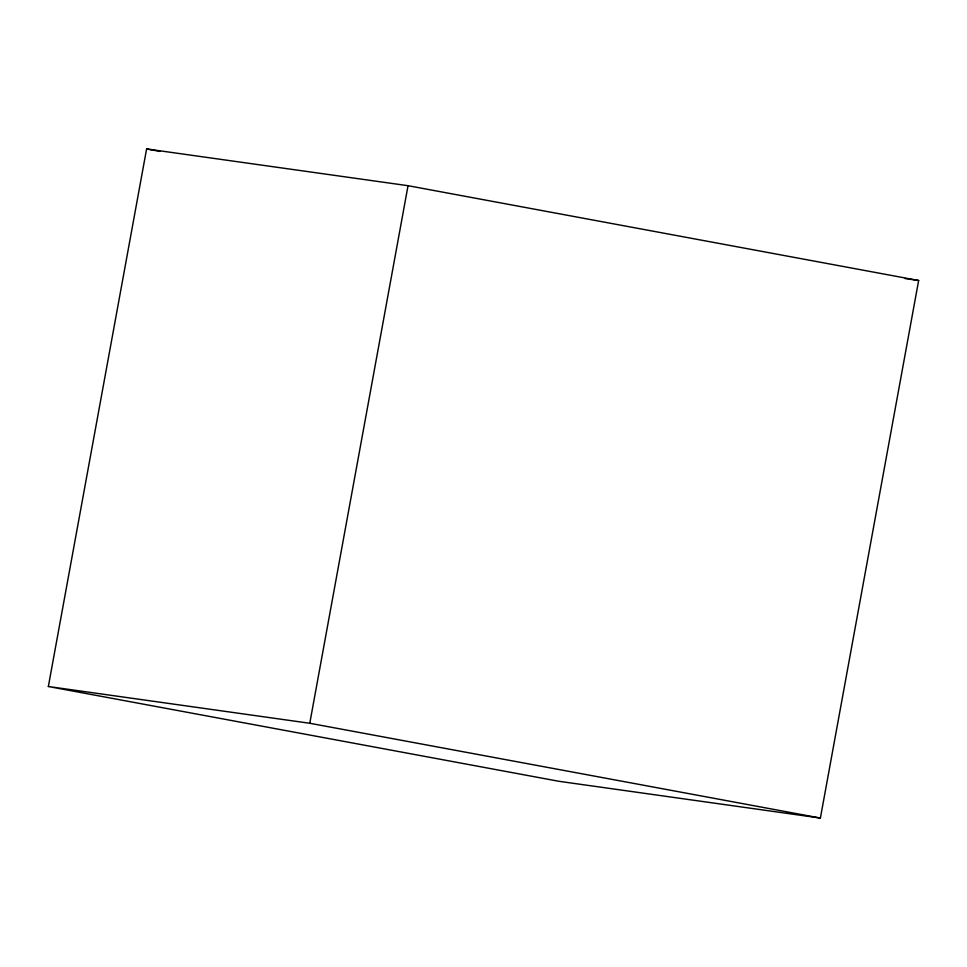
<?xml version="1.0" encoding="UTF-8"?>
<svg xmlns="http://www.w3.org/2000/svg" width="967" height="967" viewBox="0 0 967 967"><rect width="100%" height="100%" fill="white"/><g stroke="black" fill="none" stroke-linecap="round" stroke-linejoin="round"><path stroke-width="1.45" d="M48.35 686.51L146.609 148.942L408.038 185.7L918.65 280.49L820.391 818.058L558.962 781.3L48.35 686.51L309.778 723.268L820.391 818.058M309.778 723.268L408.038 185.7M905.209 278.593L918.65 280.49M146.609 148.942L159.978 151.42"/></g></svg>
